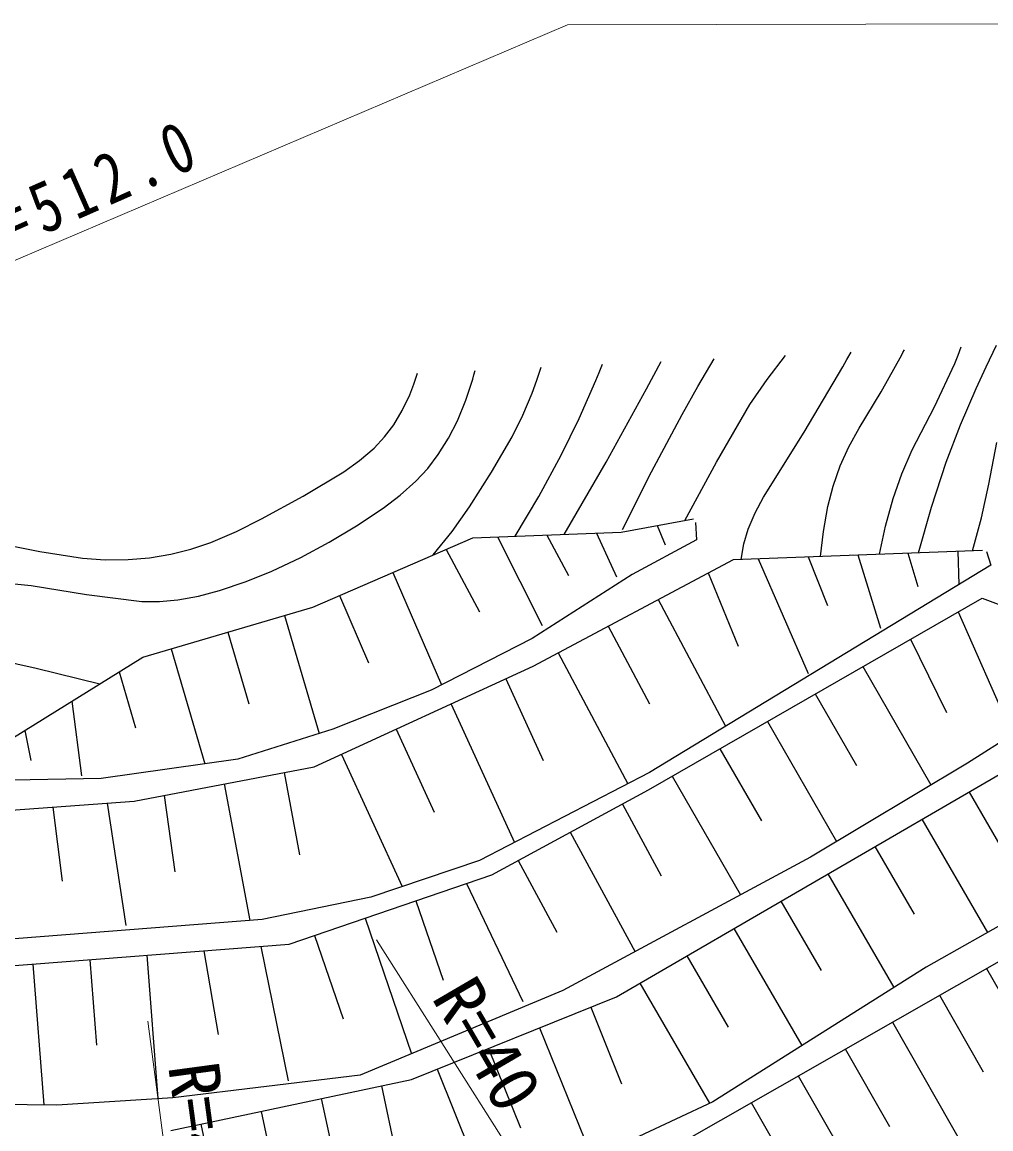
# Model space of a CAD drawing. Units: millimetres, scale not verified. Extents: x 40000 to 680000, y 20000 to 380000.
# Drawn here: x 278222 to 313196, y 292729 to 332671 of the extents above; entities that cross this region are included whole.
import ezdxf
from ezdxf.enums import TextEntityAlignment as Align

# ---------------------------------------------------------------- set-up
doc = ezdxf.new("R2010")
doc.units = ezdxf.units.MM
doc.header["$LTSCALE"] = 1000
doc.layers.add('M-BGD', color=7, linetype='Continuous', lineweight=25)
doc.layers.add('M-BMK-HTXT', color=7, linetype='Continuous', lineweight=13)
doc.styles.add('ＭＳ ゴシック', font='')
doc.styles.get('ＭＳ ゴシック').set_extended_font_data('MS Gothic')

msp = doc.modelspace()

# ---------------------------------------------------------------- linework, layer by layer
at = {"layer": 'M-BGD'}
for p, q in [((308000, 320494), (308148, 320755)), ((309978, 320662), (310024, 320750)), ((310024, 320750), (310074, 320848)), ((312016, 320649), (312129, 320947)), ((313028, 320232), (313401, 321008)), ((301029, 319931), (301289, 320425)), ((302622, 319520), (303208, 320517)), ((305122, 319768), (305786, 320641)), ((307852, 320234), (308000, 320494)), ((309237, 319328), (309978, 320662)), ((311157, 318782), (311899, 320354)), ((311899, 320354), (312016, 320649)), ((292364, 319601), (292502, 320001)), ((294490, 319785), (294534, 319938)), ((294534, 319938), (294579, 320102)), ((296803, 319744), (296962, 320216)), ((298932, 319733), (299054, 320028)), ((299054, 320028), (299176, 320323)), ((306452, 317869), (307852, 320234)), ((312667, 319452), (313028, 320232)), ((292215, 319222), (292364, 319601)), ((294242, 319024), (294490, 319785)), ((296637, 319286), (296803, 319744)), ((298335, 318372), (298932, 319733)), ((300768, 319438), (301029, 319931)), ((304496, 318870), (305122, 319768)), ((291948, 318656), (292215, 319222)), ((296299, 318481), (296637, 319286)), ((299306, 316794), (300768, 319438)), ((302049, 318514), (302622, 319520)), ((308442, 318022), (309237, 319328)), ((312097, 318133), (312667, 319452)), ((293936, 318280), (294242, 319024)), ((303295, 316794), (304496, 318870)), ((310358, 317230), (311157, 318782)), ((291637, 318135), (291948, 318656)), ((295909, 317706), (296299, 318481)), ((297685, 317037), (298335, 318372)), ((300941, 316447), (302049, 318514)), ((291307, 317700), (291637, 318135)), ((293615, 317652), (293936, 318280)), ((308072, 317348), (308442, 318022)), ((311583, 316793), (312097, 318133)), ((290928, 317300), (291307, 317700)), ((293248, 317066), (293615, 317652)), ((295169, 316424), (295909, 317706)), ((304993, 315523), (306452, 317869)), ((290407, 316853), (290928, 317300)), ((307761, 316656), (308072, 317348)), ((309986, 316366), (310358, 317230)), ((313122, 315991), (313406, 317505)), ((289836, 316445), (290407, 316853)), ((292868, 316567), (293248, 317066)), ((296880, 315557), (297685, 317037)), ((297792, 314182), (299306, 316794)), ((302144, 314685), (303295, 316794)), ((311055, 315168), (311583, 316793)), ((288363, 315567), (289836, 316445)), ((292442, 316107), (292868, 316567)), ((294378, 315173), (295169, 316424)), ((299892, 314363), (300941, 316447)), ((307507, 315928), (307761, 316656)), ((309671, 315481), (309986, 316366)), ((291870, 315596), (292442, 316107)), ((312857, 314785), (313122, 315991)), ((286870, 314747), (288363, 315567)), ((291262, 315134), (291870, 315596)), ((296026, 314114), (296880, 315557)), ((307312, 315191), (307507, 315928)), ((293746, 314288), (294378, 315173)), ((304682, 314960), (304993, 315523)), ((307148, 314287), (307312, 315191)), ((309393, 314483), (309671, 315481)), ((310583, 313523), (311055, 315168)), ((285959, 314291), (286870, 314747)), ((290295, 314489), (291262, 315134)), ((304429, 314377), (304682, 314960)), ((312534, 313596), (312857, 314785)), ((289311, 313904), (290295, 314489)), ((299852, 314261), (302456, 314742)), ((301154, 314502), (301438, 313801)), ((302530, 314613), (302569, 313988)), ((304275, 313838), (304429, 314377)), ((309174, 313470), (309393, 314483)), ((285036, 313896), (285959, 314291)), ((288717, 311557), (294489, 314056)), ((293067, 313440), (293746, 314288)), ((294489, 314056), (299852, 314261)), ((295383, 314090), (297003, 310890)), ((297170, 314158), (297947, 312699)), ((298958, 314227), (299686, 312652)), ((302569, 313988), (300243, 312741)), ((307045, 313390), (307148, 314287)), ((277345, 313866), (278866, 313566)), ((278866, 313566), (280402, 313325)), ((283593, 313464), (284318, 313649)), ((284318, 313649), (285036, 313896)), ((288284, 313351), (289311, 313904)), ((293527, 313639), (294730, 311385)), ((303899, 313272), (312898, 313610)), ((304180, 313282), (304275, 313838)), ((311998, 313576), (312043, 312370)), ((313043, 313563), (313195, 313068)), ((280402, 313325), (281224, 313271)), ((281224, 313271), (282056, 313277)), ((282056, 313277), (282825, 313340)), ((282825, 313340), (283593, 313464)), ((287239, 312856), (288284, 313351)), ((296671, 309423), (303899, 313272)), ((304799, 313305), (306595, 309161)), ((306599, 313373), (307296, 311613)), ((308399, 313441), (309211, 310805)), ((310198, 313508), (310565, 312298)), ((286305, 312478), (287239, 312856)), ((291603, 312806), (293358, 308753)), ((313195, 313068), (300876, 305594)), ((302996, 312791), (304068, 310155)), ((277158, 312475), (278549, 312334)), ((285344, 312155), (286305, 312478)), ((300243, 312741), (296640, 310422)), ((278549, 312334), (280542, 312020)), ((280542, 312020), (282543, 311766)), ((283838, 311822), (284594, 311958)), ((284594, 311958), (285344, 312155)), ((289679, 311973), (290726, 309554)), ((282543, 311766), (283187, 311764)), ((282578, 309747), (288717, 311557)), ((283187, 311764), (283838, 311822)), ((300836, 304963), (312880, 311885)), ((301189, 311828), (303621, 307260)), ((312880, 311885), (317847, 310012)), ((287694, 311255), (288949, 306995)), ((312019, 311391), (313905, 307111)), ((299382, 310866), (300874, 308064)), ((285647, 310652), (286408, 308072)), ((296640, 310422), (292985, 308563)), ((310299, 310402), (311594, 307754)), ((283601, 310049), (284824, 305900)), ((276424, 309865), (278726, 309353)), ((277464, 306580), (282578, 309747)), ((297575, 309904), (300087, 305185)), ((278726, 309353), (281026, 308786)), ((281726, 309219), (282320, 307204)), ((288763, 305791), (296671, 309423)), ((308578, 309413), (311034, 305141)), ((295683, 308969), (297033, 306029)), ((292985, 308563), (289445, 307152)), ((306858, 308424), (308342, 305842)), ((280021, 308164), (280371, 305465)), ((293706, 308061), (296000, 303068)), ((315039, 307641), (312352, 305931)), ((299677, 297497), (316651, 307349)), ((305137, 307435), (307629, 303100)), ((278316, 307108), (278535, 306026)), ((289445, 307152), (286011, 306066)), ((291729, 307153), (293102, 304164)), ((303417, 306447), (304911, 303847)), ((286011, 306066), (281070, 305375)), ((289752, 306245), (291945, 301471)), ((282264, 304561), (288763, 305791)), ((287680, 305585), (288242, 302617)), ((300876, 305594), (294736, 302414)), ((312352, 305931), (306681, 302531)), ((281070, 305375), (277873, 305308)), ((285514, 305176), (286446, 300249)), ((301696, 305458), (304159, 301174)), ((283347, 304766), (283736, 302008)), ((295186, 301898), (300836, 304963)), ((312408, 304886), (313836, 302425)), ((276403, 304128), (282264, 304561)), ((281287, 304488), (281965, 300064)), ((299895, 304452), (301299, 301864)), ((279333, 304344), (279673, 301667)), ((320396, 303961), (310864, 298562)), ((310710, 303901), (313080, 299817)), ((298011, 303431), (300349, 299123)), ((309013, 302915), (310429, 300476)), ((294736, 302414), (290811, 301088)), ((296128, 302409), (297528, 299828)), ((306681, 302531), (297748, 297723)), ((287866, 299395), (295186, 301898)), ((294271, 301585), (296296, 297331)), ((307315, 301930), (309697, 297826)), ((290811, 301088), (286884, 300283)), ((292441, 300959), (293420, 298096)), ((305618, 300945), (307069, 298446)), ((286884, 300283), (273042, 299204)), ((290611, 300334), (292285, 295439)), ((298603, 290289), (315584, 299974)), ((288781, 299708), (289810, 296698)), ((303920, 299960), (306374, 295732)), ((275519, 298435), (287866, 299395)), ((286837, 299315), (287824, 294462)), ((280664, 298835), (280904, 295748)), ((282721, 298995), (283124, 293820)), ((284779, 299155), (285296, 296129)), ((302223, 298975), (303717, 296401)), ((278606, 298675), (279001, 293592)), ((310864, 298562), (303156, 293705)), ((313037, 298521), (315640, 293959)), ((300526, 297990), (303043, 293652)), ((297748, 297723), (290427, 294662)), ((292281, 294516), (299677, 297497)), ((311339, 297553), (312919, 294783)), ((298752, 297125), (299867, 294360)), ((296904, 296379), (298801, 291673)), ((309641, 296584), (312304, 291915)), ((295055, 295634), (296211, 292766)), ((307942, 295616), (309541, 292814)), ((293206, 294889), (295113, 290157)), ((283593, 292668), (292281, 294516)), ((290427, 294662), (283662, 293854)), ((306244, 294647), (308901, 289989)), ((291195, 294285), (291830, 291304)), ((279476, 293588), (275273, 293622)), ((283662, 293854), (279476, 293588)), ((289023, 293823), (290081, 288853)), ((303156, 293705), (297299, 290972)), ((304546, 293679), (306136, 290892)), ((286851, 293361), (287474, 290433)), ((284679, 292899), (285682, 288185))]:
    msp.add_line(p, q, dxfattribs=at)
at = {"layer": 'M-BMK-HTXT'}
for p, q in [((263991, 318122), (297912, 332571)), ((297912, 332571), (341799, 332671)), ((304410, 278459), (291021, 299556)), ((286054, 271785), (282759, 296620))]:
    msp.add_line(p, q, dxfattribs=at)

# ---------------------------------------------------------------- texts
at = {"layer": 'M-BGD', "style": 'ＭＳ ゴシック'}
for rotation, p in [(300.3, (292502, 297198)), (277.7, (282947, 294930))]:
    msp.add_text('R=40', height=1833, rotation=rotation, dxfattribs=at).set_placement(p, align=Align.BOTTOM_LEFT)
at = {"layer": 'M-BMK-HTXT', "insert": (276627, 323924), "char_height": 1833, "attachment_point": 7, "rotation": 23.8, "style": 'ＭＳ ゴシック'}
msp.add_mtext('\\T1.3;\\W0.8;L=512.0', dxfattribs=at)

doc.saveas('drawing.dxf')
